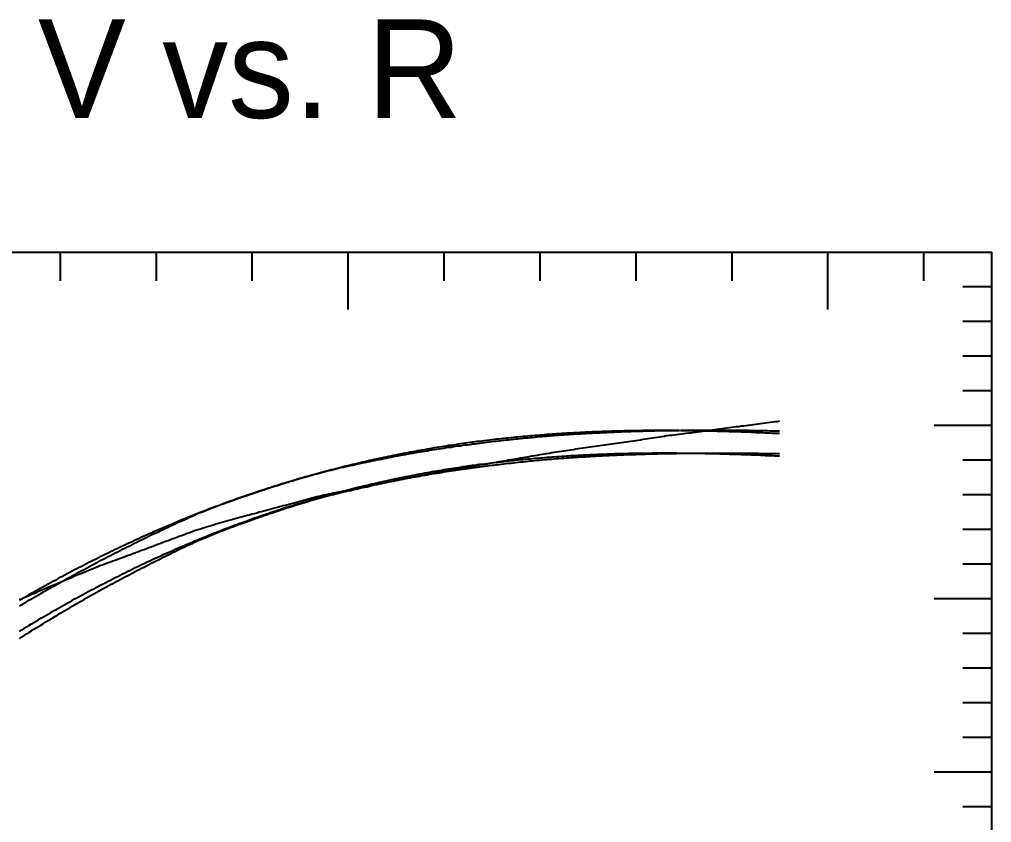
# Model space of a CAD drawing. Extents: x -35 to 179, y -35 to 142.
# Drawn here: x 70.5 to 179.2, y 52.4 to 142.2 of the extents above; entities that cross this region are included whole.
import ezdxf

# ---------------------------------------------------------------- set-up
doc = ezdxf.new("R2010")
doc.units = 0

msp = doc.modelspace()

# ---------------------------------------------------------------- linework, layer by layer
at = {"color": 0}
for p, q in [((75.07, 116.19), (75.07, 112.99)), ((85.8, 116.19), (85.8, 112.99)), ((96.52, 116.19), (96.52, 112.99)), ((107.25, 116.19), (107.25, 109.79)), ((117.97, 116.19), (117.97, 112.99)), ((128.7, 116.19), (128.7, 112.99)), ((139.42, 116.19), (139.42, 112.99)), ((150.15, 116.19), (150.15, 112.99)), ((160.87, 116.19), (160.87, 109.79)), ((171.6, 116.19), (171.6, 112.99)), ((179.2, 112.31), (176, 112.31)), ((179.2, 108.44), (176, 108.44)), ((179.2, 104.57), (176, 104.57)), ((179.2, 100.7), (176, 100.7)), ((179.2, 96.82), (172.8, 96.82)), ((179.2, 92.95), (176, 92.95)), ((179.2, 89.08), (176, 89.08)), ((179.2, 85.2), (176, 85.2)), ((179.2, 81.33), (176, 81.33)), ((179.2, 77.46), (172.8, 77.46)), ((179.2, 73.59), (176, 73.59)), ((179.2, 69.71), (176, 69.71)), ((179.2, 65.84), (176, 65.84)), ((179.2, 61.97), (176, 61.97)), ((179.2, 58.09), (172.8, 58.09)), ((179.2, 54.22), (176, 54.22))]:
    msp.add_line(p, q, dxfattribs=at)
msp.add_lwpolyline([(0, 0), (0, 116.19), (179.2, 116.19), (179.2, 0)], close=True, dxfattribs=at)
at = {"color": 6}
msp.add_lwpolyline([(70.52, 77.37), (70.78, 77.49), (71.05, 77.6), (71.32, 77.72), (71.59, 77.83), (71.86, 77.95), (72.13, 78.06), (72.39, 78.17), (72.66, 78.29), (72.93, 78.4), (73.2, 78.52), (73.47, 78.63), (73.73, 78.74), (74, 78.86), (74.27, 78.97), (74.54, 79.09), (74.81, 79.2), (75.07, 79.31), (75.34, 79.43), (75.61, 79.54), (75.88, 79.66), (76.15, 79.77), (76.42, 79.88), (76.68, 80), (76.95, 80.11), (77.22, 80.22), (77.49, 80.33), (77.76, 80.44), (78.02, 80.54), (78.29, 80.65), (78.56, 80.76), (78.83, 80.87), (79.1, 80.97), (79.36, 81.08), (79.63, 81.19), (79.9, 81.29), (80.17, 81.39), (80.44, 81.49), (80.71, 81.59), (80.97, 81.68), (81.24, 81.78), (81.51, 81.88), (81.78, 81.98), (82.05, 82.08), (82.31, 82.18), (82.58, 82.28), (82.85, 82.38), (83.12, 82.48), (83.39, 82.58), (83.65, 82.67), (83.92, 82.77), (84.19, 82.87), (84.46, 82.97), (84.73, 83.07), (84.99, 83.17), (85.26, 83.27), (85.53, 83.37), (85.8, 83.48), (86.07, 83.58), (86.34, 83.68), (86.6, 83.78), (86.87, 83.88), (87.14, 83.98), (87.41, 84.08), (87.68, 84.18), (87.94, 84.28), (88.21, 84.38), (88.48, 84.48), (88.75, 84.57), (89.02, 84.67), (89.28, 84.77), (89.55, 84.87), (89.82, 84.97), (90.09, 85.07), (90.36, 85.17), (90.63, 85.24), (90.89, 85.32), (91.16, 85.41), (91.43, 85.49), (91.7, 85.57), (91.97, 85.65), (92.23, 85.73), (92.5, 85.82), (92.77, 85.9), (93.04, 85.98), (93.31, 86.05), (93.57, 86.12), (93.84, 86.2), (94.11, 86.27), (94.38, 86.34), (94.65, 86.41), (94.92, 86.49), (95.18, 86.56), (95.45, 86.63), (95.72, 86.71), (95.99, 86.78), (96.26, 86.85), (96.52, 86.93), (96.79, 87), (97.06, 87.07), (97.33, 87.15), (97.6, 87.22), (97.86, 87.29), (98.13, 87.36), (98.4, 87.44), (98.67, 87.51), (98.94, 87.58), (99.21, 87.65), (99.47, 87.72), (99.74, 87.79), (100.01, 87.86), (100.28, 87.93), (100.55, 88), (100.81, 88.07), (101.08, 88.15), (101.35, 88.22), (101.62, 88.3), (101.89, 88.37), (102.15, 88.44), (102.42, 88.52), (102.69, 88.59), (102.96, 88.67), (103.23, 88.74), (103.5, 88.81), (103.76, 88.87), (104.03, 88.93), (104.3, 88.99), (104.57, 89.05), (104.84, 89.11), (105.1, 89.17), (105.37, 89.23), (105.64, 89.28), (105.91, 89.34), (106.18, 89.4), (106.44, 89.45), (106.71, 89.51), (106.98, 89.56), (107.25, 89.61), (107.52, 89.67), (107.79, 89.72), (108.05, 89.77), (108.32, 89.83), (108.59, 89.88), (108.86, 89.93), (109.13, 89.99), (109.39, 90.04), (109.66, 90.09), (109.93, 90.14), (110.2, 90.2), (110.47, 90.25), (110.73, 90.3), (111, 90.36), (111.27, 90.41), (111.54, 90.46), (111.81, 90.52), (112.08, 90.57), (112.34, 90.63), (112.61, 90.69), (112.88, 90.74), (113.15, 90.8), (113.42, 90.85), (113.68, 90.91), (113.95, 90.96), (114.22, 91.02), (114.49, 91.07), (114.76, 91.12), (115.02, 91.17), (115.29, 91.22), (115.56, 91.27), (115.83, 91.32), (116.1, 91.37), (116.37, 91.42), (116.63, 91.47), (116.9, 91.52), (117.17, 91.57), (117.44, 91.62), (117.71, 91.66), (117.97, 91.71), (118.24, 91.76), (118.51, 91.81), (118.78, 91.86), (119.05, 91.9), (119.31, 91.95), (119.58, 92), (119.85, 92.04), (120.12, 92.09), (120.39, 92.14), (120.66, 92.18), (120.92, 92.23), (121.19, 92.28), (121.46, 92.32), (121.73, 92.37), (122, 92.42), (122.26, 92.46), (122.53, 92.51), (122.8, 92.55), (123.07, 92.6), (123.34, 92.64), (123.6, 92.69), (123.87, 92.73), (124.14, 92.78), (124.41, 92.82), (124.68, 92.87), (124.95, 92.91), (125.21, 92.96), (125.48, 93.01), (125.75, 93.05), (126.02, 93.1), (126.29, 93.14), (126.55, 93.19), (126.82, 93.23), (127.09, 93.28), (127.36, 93.32), (127.63, 93.37), (127.89, 93.42), (128.16, 93.46), (128.43, 93.51), (128.7, 93.56), (128.97, 93.6), (129.24, 93.65), (129.5, 93.7), (129.77, 93.74), (130.04, 93.79), (130.31, 93.83), (130.58, 93.87), (130.84, 93.91), (131.11, 93.95), (131.38, 93.99), (131.65, 94.03), (131.92, 94.07), (132.18, 94.11), (132.45, 94.15), (132.72, 94.19), (132.99, 94.23), (133.26, 94.27), (133.53, 94.31), (133.79, 94.35), (134.06, 94.39), (134.33, 94.43), (134.6, 94.47), (134.87, 94.5), (135.13, 94.54), (135.4, 94.58), (135.67, 94.62), (135.94, 94.66), (136.21, 94.69), (136.47, 94.73), (136.74, 94.77), (137.01, 94.81), (137.28, 94.84), (137.55, 94.88), (137.82, 94.92), (138.08, 94.96), (138.35, 95), (138.62, 95.04), (138.89, 95.07), (139.16, 95.11), (139.42, 95.15), (139.69, 95.19), (139.96, 95.23), (140.23, 95.27), (140.5, 95.31), (140.76, 95.35), (141.03, 95.39), (141.3, 95.43), (141.57, 95.47), (141.84, 95.51), (142.11, 95.55), (142.37, 95.59), (142.64, 95.63), (142.91, 95.68), (143.18, 95.72), (143.45, 95.75), (143.71, 95.78), (143.98, 95.81), (144.25, 95.85), (144.52, 95.88), (144.79, 95.91), (145.05, 95.95), (145.32, 95.98), (145.59, 96.01), (145.86, 96.05), (146.13, 96.08), (146.4, 96.12), (146.66, 96.16), (146.93, 96.19), (147.2, 96.23), (147.47, 96.27), (147.74, 96.3), (148, 96.34), (148.27, 96.38), (148.54, 96.41), (148.81, 96.45), (149.08, 96.48), (149.34, 96.52), (149.61, 96.55), (149.88, 96.58), (150.15, 96.62), (150.42, 96.65), (150.69, 96.69), (150.95, 96.72), (151.22, 96.76), (151.49, 96.79), (151.76, 96.82), (152.03, 96.86), (152.29, 96.89), (152.56, 96.93), (152.83, 96.96), (153.1, 97), (153.37, 97.03), (153.63, 97.06), (153.9, 97.1), (154.17, 97.14), (154.44, 97.17), (154.71, 97.21), (154.98, 97.25), (155.24, 97.28), (155.51, 97.32)], dxfattribs=at)
at = {"color": 4}
for points in [[(70.52, 76.65), (70.78, 76.81), (71.05, 76.96), (71.32, 77.13), (71.59, 77.29), (71.86, 77.45), (72.13, 77.6), (72.39, 77.75), (72.66, 77.91), (72.93, 78.06), (73.2, 78.22), (73.47, 78.38), (73.73, 78.53), (74, 78.68), (74.27, 78.82), (74.54, 78.97), (74.81, 79.13), (75.07, 79.29), (75.34, 79.43), (75.61, 79.58), (75.88, 79.72), (76.15, 79.86), (76.42, 80.02), (76.68, 80.18), (76.95, 80.32), (77.22, 80.46), (77.49, 80.6), (77.76, 80.74), (78.02, 80.89), (78.29, 81.04), (78.56, 81.18), (78.83, 81.32), (79.1, 81.46), (79.36, 81.6), (79.63, 81.75), (79.9, 81.89), (80.17, 82.03), (80.44, 82.17), (80.71, 82.3), (80.97, 82.44), (81.24, 82.57), (81.51, 82.71), (81.78, 82.86), (82.05, 82.99), (82.31, 83.12), (82.58, 83.25), (82.85, 83.38), (83.12, 83.52), (83.39, 83.66), (83.65, 83.79), (83.92, 83.92), (84.19, 84.05), (84.46, 84.18), (84.73, 84.31), (84.99, 84.45), (85.26, 84.58), (85.53, 84.7), (85.8, 84.83), (86.07, 84.95), (86.34, 85.09), (86.6, 85.21), (86.87, 85.34), (87.14, 85.46), (87.41, 85.59), (87.68, 85.71), (87.94, 85.84), (88.21, 85.96), (88.48, 86.09), (88.75, 86.21), (89.02, 86.32), (89.28, 86.44), (89.55, 86.56), (89.82, 86.69), (90.09, 86.81), (90.36, 86.93), (90.63, 87.04), (90.89, 87.14), (91.16, 87.24), (91.43, 87.35), (91.7, 87.47), (91.97, 87.57), (92.23, 87.67), (92.5, 87.77), (92.77, 87.87), (93.04, 87.97), (93.31, 88.08), (93.57, 88.17), (93.84, 88.26), (94.11, 88.36), (94.38, 88.45), (94.65, 88.55), (94.92, 88.64), (95.18, 88.74), (95.45, 88.83), (95.72, 88.92), (95.99, 89.01), (96.26, 89.1), (96.52, 89.19), (96.79, 89.29), (97.06, 89.38), (97.33, 89.47), (97.6, 89.55), (97.86, 89.64), (98.13, 89.73), (98.4, 89.83), (98.67, 89.91), (98.94, 89.99), (99.21, 90.08), (99.47, 90.16), (99.74, 90.25), (100.01, 90.34), (100.28, 90.42), (100.55, 90.5), (100.81, 90.58), (101.08, 90.65), (101.35, 90.74), (101.62, 90.82), (101.89, 90.9), (102.15, 90.97), (102.42, 91.05), (102.69, 91.12), (102.96, 91.2), (103.23, 91.28), (103.5, 91.36), (103.76, 91.43), (104.03, 91.5), (104.3, 91.57), (104.57, 91.64), (104.84, 91.71), (105.1, 91.78), (105.37, 91.84), (105.64, 91.91), (105.91, 91.97), (106.18, 92.04), (106.44, 92.11), (106.71, 92.17), (106.98, 92.23), (107.25, 92.28), (107.52, 92.34), (107.79, 92.4), (108.05, 92.46), (108.32, 92.52), (108.59, 92.57), (108.86, 92.63), (109.13, 92.68), (109.39, 92.74), (109.66, 92.8), (109.93, 92.86), (110.2, 92.91), (110.47, 92.97), (110.73, 93.02), (111, 93.07), (111.27, 93.13), (111.54, 93.18), (111.81, 93.24), (112.08, 93.29), (112.34, 93.34), (112.61, 93.39), (112.88, 93.44), (113.15, 93.49), (113.42, 93.55), (113.68, 93.59), (113.95, 93.64), (114.22, 93.69), (114.49, 93.73), (114.76, 93.78), (115.02, 93.83), (115.29, 93.88), (115.56, 93.92), (115.83, 93.96), (116.1, 94), (116.37, 94.05), (116.63, 94.1), (116.9, 94.14), (117.17, 94.18), (117.44, 94.22), (117.71, 94.25), (117.97, 94.3), (118.24, 94.34), (118.51, 94.38), (118.78, 94.41), (119.05, 94.45), (119.31, 94.49), (119.58, 94.53), (119.85, 94.56), (120.12, 94.6), (120.39, 94.64), (120.66, 94.67), (120.92, 94.71), (121.19, 94.75), (121.46, 94.78), (121.73, 94.82), (122, 94.85), (122.26, 94.89), (122.53, 94.92), (122.8, 94.95), (123.07, 94.99), (123.34, 95.02), (123.6, 95.05), (123.87, 95.08), (124.14, 95.11), (124.41, 95.14), (124.68, 95.17), (124.95, 95.2), (125.21, 95.23), (125.48, 95.26), (125.75, 95.28), (126.02, 95.31), (126.29, 95.34), (126.55, 95.37), (126.82, 95.39), (127.09, 95.42), (127.36, 95.44), (127.63, 95.46), (127.89, 95.49), (128.16, 95.52), (128.43, 95.54), (128.7, 95.57), (128.97, 95.59), (129.24, 95.61), (129.5, 95.64), (129.77, 95.66), (130.04, 95.68), (130.31, 95.7), (130.58, 95.72), (130.84, 95.74), (131.11, 95.76), (131.38, 95.78), (131.65, 95.8), (131.92, 95.82), (132.18, 95.83), (132.45, 95.85), (132.72, 95.87), (132.99, 95.88), (133.26, 95.9), (133.53, 95.92), (133.79, 95.93), (134.06, 95.94), (134.33, 95.95), (134.6, 95.97), (134.87, 95.98), (135.13, 95.99), (135.4, 96.01), (135.67, 96.02), (135.94, 96.03), (136.21, 96.05), (136.47, 96.06), (136.74, 96.07), (137.01, 96.08), (137.28, 96.09), (137.55, 96.1), (137.82, 96.12), (138.08, 96.13), (138.35, 96.14), (138.62, 96.15), (138.89, 96.16), (139.16, 96.17), (139.42, 96.17), (139.69, 96.18), (139.96, 96.19), (140.23, 96.2), (140.5, 96.21), (140.76, 96.22), (141.03, 96.22), (141.3, 96.23), (141.57, 96.23), (141.84, 96.24), (142.11, 96.24), (142.37, 96.25), (142.64, 96.25), (142.91, 96.25), (143.18, 96.26), (143.45, 96.26), (143.71, 96.26), (143.98, 96.27), (144.25, 96.27), (144.52, 96.28), (144.79, 96.28), (145.05, 96.28), (145.32, 96.29), (145.59, 96.29), (145.86, 96.29), (146.13, 96.29), (146.4, 96.29), (146.66, 96.3), (146.93, 96.3), (147.2, 96.3), (147.47, 96.3), (147.74, 96.3), (148, 96.3), (148.27, 96.3), (148.54, 96.3), (148.81, 96.3), (149.08, 96.3), (149.34, 96.3), (149.61, 96.3), (149.88, 96.3), (150.15, 96.3), (150.42, 96.29), (150.69, 96.29), (150.95, 96.29), (151.22, 96.29), (151.49, 96.29), (151.76, 96.28), (152.03, 96.28), (152.29, 96.27), (152.56, 96.27), (152.83, 96.26), (153.1, 96.26), (153.37, 96.25), (153.63, 96.25), (153.9, 96.24), (154.17, 96.24), (154.44, 96.23), (154.71, 96.23), (154.98, 96.22), (155.24, 96.22), (155.51, 96.21)], [(70.52, 73.03), (70.78, 73.19), (71.05, 73.36), (71.32, 73.53), (71.59, 73.7), (71.86, 73.88), (72.13, 74.04), (72.39, 74.2), (72.66, 74.36), (72.93, 74.52), (73.2, 74.7), (73.47, 74.87), (73.73, 75.03), (74, 75.18), (74.27, 75.34), (74.54, 75.5), (74.81, 75.67), (75.07, 75.83), (75.34, 75.99), (75.61, 76.14), (75.88, 76.29), (76.15, 76.45), (76.42, 76.61), (76.68, 76.78), (76.95, 76.93), (77.22, 77.08), (77.49, 77.23), (77.76, 77.38), (78.02, 77.54), (78.29, 77.69), (78.56, 77.85), (78.83, 78), (79.1, 78.14), (79.36, 78.29), (79.63, 78.44), (79.9, 78.59), (80.17, 78.75), (80.44, 78.89), (80.71, 79.03), (80.97, 79.17), (81.24, 79.31), (81.51, 79.47), (81.78, 79.62), (82.05, 79.76), (82.31, 79.89), (82.58, 80.03), (82.85, 80.17), (83.12, 80.32), (83.39, 80.47), (83.65, 80.6), (83.92, 80.74), (84.19, 80.87), (84.46, 81), (84.73, 81.15), (84.99, 81.29), (85.26, 81.43), (85.53, 81.56), (85.8, 81.69), (86.07, 81.82), (86.34, 81.96), (86.6, 82.09), (86.87, 82.23), (87.14, 82.36), (87.41, 82.49), (87.68, 82.62), (87.94, 82.75), (88.21, 82.88), (88.48, 83.02), (88.75, 83.14), (89.02, 83.27), (89.28, 83.39), (89.55, 83.51), (89.82, 83.64), (90.09, 83.78), (90.36, 83.9), (90.63, 84.02), (90.89, 84.12), (91.16, 84.23), (91.43, 84.35), (91.7, 84.46), (91.97, 84.57), (92.23, 84.67), (92.5, 84.78), (92.77, 84.88), (93.04, 84.99), (93.31, 85.1), (93.57, 85.2), (93.84, 85.3), (94.11, 85.4), (94.38, 85.49), (94.65, 85.6), (94.92, 85.7), (95.18, 85.8), (95.45, 85.89), (95.72, 85.99), (95.99, 86.08), (96.26, 86.18), (96.52, 86.28), (96.79, 86.38), (97.06, 86.47), (97.33, 86.56), (97.6, 86.65), (97.86, 86.74), (98.13, 86.84), (98.4, 86.93), (98.67, 87.02), (98.94, 87.11), (99.21, 87.2), (99.47, 87.28), (99.74, 87.38), (100.01, 87.47), (100.28, 87.56), (100.55, 87.64), (100.81, 87.73), (101.08, 87.81), (101.35, 87.9), (101.62, 87.98), (101.89, 88.06), (102.15, 88.14), (102.42, 88.22), (102.69, 88.29), (102.96, 88.38), (103.23, 88.46), (103.5, 88.54), (103.76, 88.61), (104.03, 88.68), (104.3, 88.76), (104.57, 88.83), (104.84, 88.91), (105.1, 88.98), (105.37, 89.05), (105.64, 89.12), (105.91, 89.19), (106.18, 89.26), (106.44, 89.33), (106.71, 89.4), (106.98, 89.45), (107.25, 89.51), (107.52, 89.57), (107.79, 89.63), (108.05, 89.69), (108.32, 89.75), (108.59, 89.81), (108.86, 89.87), (109.13, 89.92), (109.39, 89.98), (109.66, 90.05), (109.93, 90.11), (110.2, 90.17), (110.47, 90.22), (110.73, 90.28), (111, 90.33), (111.27, 90.39), (111.54, 90.45), (111.81, 90.51), (112.08, 90.56), (112.34, 90.61), (112.61, 90.67), (112.88, 90.72), (113.15, 90.78), (113.42, 90.83), (113.68, 90.88), (113.95, 90.93), (114.22, 90.98), (114.49, 91.03), (114.76, 91.08), (115.02, 91.13), (115.29, 91.17), (115.56, 91.22), (115.83, 91.26), (116.1, 91.31), (116.37, 91.36), (116.63, 91.4), (116.9, 91.45), (117.17, 91.49), (117.44, 91.53), (117.71, 91.57), (117.97, 91.62), (118.24, 91.66), (118.51, 91.7), (118.78, 91.74), (119.05, 91.78), (119.31, 91.82), (119.58, 91.86), (119.85, 91.9), (120.12, 91.94), (120.39, 91.98), (120.66, 92.01), (120.92, 92.05), (121.19, 92.09), (121.46, 92.13), (121.73, 92.16), (122, 92.2), (122.26, 92.23), (122.53, 92.27), (122.8, 92.3), (123.07, 92.34), (123.34, 92.37), (123.6, 92.4), (123.87, 92.44), (124.14, 92.47), (124.41, 92.5), (124.68, 92.53), (124.95, 92.56), (125.21, 92.59), (125.48, 92.62), (125.75, 92.65), (126.02, 92.68), (126.29, 92.71), (126.55, 92.74), (126.82, 92.77), (127.09, 92.79), (127.36, 92.82), (127.63, 92.85), (127.89, 92.87), (128.16, 92.9), (128.43, 92.93), (128.7, 92.95), (128.97, 92.97), (129.24, 93), (129.5, 93.02), (129.77, 93.05), (130.04, 93.07), (130.31, 93.09), (130.58, 93.11), (130.84, 93.13), (131.11, 93.15), (131.38, 93.17), (131.65, 93.19), (131.92, 93.21), (132.18, 93.23), (132.45, 93.25), (132.72, 93.26), (132.99, 93.28), (133.26, 93.3), (133.53, 93.32), (133.79, 93.33), (134.06, 93.35), (134.33, 93.36), (134.6, 93.38), (134.87, 93.39), (135.13, 93.41), (135.4, 93.42), (135.67, 93.43), (135.94, 93.45), (136.21, 93.46), (136.47, 93.47), (136.74, 93.49), (137.01, 93.5), (137.28, 93.51), (137.55, 93.52), (137.82, 93.53), (138.08, 93.55), (138.35, 93.56), (138.62, 93.57), (138.89, 93.58), (139.16, 93.59), (139.42, 93.59), (139.69, 93.6), (139.96, 93.61), (140.23, 93.62), (140.5, 93.63), (140.76, 93.64), (141.03, 93.64), (141.3, 93.65), (141.57, 93.66), (141.84, 93.66), (142.11, 93.67), (142.37, 93.68), (142.64, 93.68), (142.91, 93.69), (143.18, 93.69), (143.45, 93.7), (143.71, 93.7), (143.98, 93.7), (144.25, 93.71), (144.52, 93.71), (144.79, 93.72), (145.05, 93.72), (145.32, 93.72), (145.59, 93.73), (145.86, 93.73), (146.13, 93.73), (146.4, 93.73), (146.66, 93.74), (146.93, 93.74), (147.2, 93.74), (147.47, 93.74), (147.74, 93.74), (148, 93.74), (148.27, 93.74), (148.54, 93.74), (148.81, 93.74), (149.08, 93.74), (149.34, 93.74), (149.61, 93.74), (149.88, 93.74), (150.15, 93.74), (150.42, 93.73), (150.69, 93.73), (150.95, 93.73), (151.22, 93.73), (151.49, 93.73), (151.76, 93.72), (152.03, 93.72), (152.29, 93.72), (152.56, 93.71), (152.83, 93.71), (153.1, 93.71), (153.37, 93.7), (153.63, 93.7), (153.9, 93.69), (154.17, 93.69), (154.44, 93.69), (154.71, 93.68), (154.98, 93.68), (155.24, 93.67), (155.51, 93.67)]]:
    msp.add_lwpolyline(points, dxfattribs=at)
at = {"color": 3}
for points in [[(70.52, 77.3), (70.78, 77.45), (71.05, 77.6), (71.32, 77.76), (71.59, 77.91), (71.86, 78.07), (72.13, 78.22), (72.39, 78.37), (72.66, 78.52), (72.93, 78.67), (73.2, 78.82), (73.47, 78.98), (73.73, 79.12), (74, 79.26), (74.27, 79.41), (74.54, 79.55), (74.81, 79.7), (75.07, 79.86), (75.34, 79.99), (75.61, 80.13), (75.88, 80.27), (76.15, 80.41), (76.42, 80.56), (76.68, 80.71), (76.95, 80.84), (77.22, 80.98), (77.49, 81.11), (77.76, 81.25), (78.02, 81.39), (78.29, 81.53), (78.56, 81.67), (78.83, 81.8), (79.1, 81.93), (79.36, 82.06), (79.63, 82.2), (79.9, 82.33), (80.17, 82.47), (80.44, 82.6), (80.71, 82.72), (80.97, 82.85), (81.24, 82.98), (81.51, 83.11), (81.78, 83.25), (82.05, 83.37), (82.31, 83.49), (82.58, 83.62), (82.85, 83.74), (83.12, 83.87), (83.39, 84), (83.65, 84.12), (83.92, 84.24), (84.19, 84.36), (84.46, 84.48), (84.73, 84.6), (84.99, 84.73), (85.26, 84.84), (85.53, 84.96), (85.8, 85.07), (86.07, 85.19), (86.34, 85.31), (86.6, 85.42), (86.87, 85.54), (87.14, 85.65), (87.41, 85.76), (87.68, 85.88), (87.94, 85.99), (88.21, 86.1), (88.48, 86.22), (88.75, 86.33), (89.02, 86.43), (89.28, 86.54), (89.55, 86.65), (89.82, 86.76), (90.09, 86.87), (90.36, 86.97), (90.63, 87.08), (90.89, 87.18), (91.16, 87.28), (91.43, 87.39), (91.7, 87.5), (91.97, 87.6), (92.23, 87.7), (92.5, 87.8), (92.77, 87.89), (93.04, 88), (93.31, 88.11), (93.57, 88.2), (93.84, 88.29), (94.11, 88.39), (94.38, 88.48), (94.65, 88.58), (94.92, 88.68), (95.18, 88.78), (95.45, 88.87), (95.72, 88.96), (95.99, 89.05), (96.26, 89.14), (96.52, 89.23), (96.79, 89.33), (97.06, 89.42), (97.33, 89.5), (97.6, 89.59), (97.86, 89.68), (98.13, 89.77), (98.4, 89.86), (98.67, 89.94), (98.94, 90.03), (99.21, 90.11), (99.47, 90.19), (99.74, 90.28), (100.01, 90.37), (100.28, 90.45), (100.55, 90.52), (100.81, 90.6), (101.08, 90.68), (101.35, 90.77), (101.62, 90.85), (101.89, 90.93), (102.15, 91), (102.42, 91.08), (102.69, 91.15), (102.96, 91.23), (103.23, 91.31), (103.5, 91.38), (103.76, 91.46), (104.03, 91.53), (104.3, 91.6), (104.57, 91.67), (104.84, 91.74), (105.1, 91.82), (105.37, 91.89), (105.64, 91.95), (105.91, 92.02), (106.18, 92.09), (106.44, 92.16), (106.71, 92.23), (106.98, 92.3), (107.25, 92.36), (107.52, 92.42), (107.79, 92.49), (108.05, 92.55), (108.32, 92.62), (108.59, 92.68), (108.86, 92.74), (109.13, 92.8), (109.39, 92.86), (109.66, 92.93), (109.93, 92.99), (110.2, 93.05), (110.47, 93.1), (110.73, 93.16), (111, 93.22), (111.27, 93.28), (111.54, 93.33), (111.81, 93.39), (112.08, 93.44), (112.34, 93.5), (112.61, 93.55), (112.88, 93.6), (113.15, 93.66), (113.42, 93.71), (113.68, 93.76), (113.95, 93.81), (114.22, 93.86), (114.49, 93.91), (114.76, 93.96), (115.02, 94.01), (115.29, 94.06), (115.56, 94.11), (115.83, 94.15), (116.1, 94.2), (116.37, 94.25), (116.63, 94.3), (116.9, 94.34), (117.17, 94.38), (117.44, 94.42), (117.71, 94.46), (117.97, 94.51), (118.24, 94.56), (118.51, 94.6), (118.78, 94.63), (119.05, 94.67), (119.31, 94.71), (119.58, 94.75), (119.85, 94.79), (120.12, 94.83), (120.39, 94.87), (120.66, 94.9), (120.92, 94.94), (121.19, 94.98), (121.46, 95.01), (121.73, 95.05), (122, 95.08), (122.26, 95.11), (122.53, 95.15), (122.8, 95.18), (123.07, 95.21), (123.34, 95.25), (123.6, 95.28), (123.87, 95.31), (124.14, 95.34), (124.41, 95.36), (124.68, 95.4), (124.95, 95.43), (125.21, 95.45), (125.48, 95.48), (125.75, 95.51), (126.02, 95.53), (126.29, 95.56), (126.55, 95.59), (126.82, 95.61), (127.09, 95.64), (127.36, 95.66), (127.63, 95.68), (127.89, 95.71), (128.16, 95.73), (128.43, 95.75), (128.7, 95.77), (128.97, 95.79), (129.24, 95.81), (129.5, 95.83), (129.77, 95.85), (130.04, 95.87), (130.31, 95.89), (130.58, 95.91), (130.84, 95.93), (131.11, 95.94), (131.38, 95.96), (131.65, 95.98), (131.92, 96), (132.18, 96.01), (132.45, 96.02), (132.72, 96.04), (132.99, 96.05), (133.26, 96.07), (133.53, 96.08), (133.79, 96.09), (134.06, 96.1), (134.33, 96.12), (134.6, 96.13), (134.87, 96.14), (135.13, 96.15), (135.4, 96.16), (135.67, 96.17), (135.94, 96.18), (136.21, 96.19), (136.47, 96.2), (136.74, 96.21), (137.01, 96.21), (137.28, 96.22), (137.55, 96.23), (137.82, 96.23), (138.08, 96.24), (138.35, 96.25), (138.62, 96.25), (138.89, 96.26), (139.16, 96.26), (139.42, 96.26), (139.69, 96.27), (139.96, 96.27), (140.23, 96.28), (140.5, 96.28), (140.76, 96.28), (141.03, 96.28), (141.3, 96.28), (141.57, 96.29), (141.84, 96.29), (142.11, 96.29), (142.37, 96.29), (142.64, 96.29), (142.91, 96.29), (143.18, 96.29), (143.45, 96.28), (143.71, 96.28), (143.98, 96.28), (144.25, 96.28), (144.52, 96.27), (144.79, 96.27), (145.05, 96.27), (145.32, 96.27), (145.59, 96.26), (145.86, 96.26), (146.13, 96.25), (146.4, 96.25), (146.66, 96.24), (146.93, 96.24), (147.2, 96.23), (147.47, 96.23), (147.74, 96.22), (148, 96.21), (148.27, 96.21), (148.54, 96.2), (148.81, 96.19), (149.08, 96.18), (149.34, 96.18), (149.61, 96.17), (149.88, 96.16), (150.15, 96.15), (150.42, 96.14), (150.69, 96.13), (150.95, 96.13), (151.22, 96.12), (151.49, 96.11), (151.76, 96.1), (152.03, 96.09), (152.29, 96.08), (152.56, 96.07), (152.83, 96.05), (153.1, 96.04), (153.37, 96.03), (153.63, 96.02), (153.9, 96.01), (154.17, 96), (154.44, 95.99), (154.71, 95.97), (154.98, 95.96), (155.24, 95.95), (155.51, 95.94)], [(70.52, 73.81), (70.78, 73.97), (71.05, 74.14), (71.32, 74.3), (71.59, 74.47), (71.86, 74.64), (72.13, 74.79), (72.39, 74.95), (72.66, 75.11), (72.93, 75.27), (73.2, 75.43), (73.47, 75.6), (73.73, 75.75), (74, 75.9), (74.27, 76.05), (74.54, 76.2), (74.81, 76.36), (75.07, 76.53), (75.34, 76.67), (75.61, 76.82), (75.88, 76.97), (76.15, 77.11), (76.42, 77.27), (76.68, 77.43), (76.95, 77.57), (77.22, 77.71), (77.49, 77.86), (77.76, 78), (78.02, 78.15), (78.29, 78.29), (78.56, 78.44), (78.83, 78.58), (79.1, 78.72), (79.36, 78.86), (79.63, 79), (79.9, 79.14), (80.17, 79.29), (80.44, 79.42), (80.71, 79.55), (80.97, 79.69), (81.24, 79.82), (81.51, 79.96), (81.78, 80.1), (82.05, 80.23), (82.31, 80.36), (82.58, 80.49), (82.85, 80.62), (83.12, 80.76), (83.39, 80.9), (83.65, 81.02), (83.92, 81.14), (84.19, 81.27), (84.46, 81.39), (84.73, 81.53), (84.99, 81.66), (85.26, 81.78), (85.53, 81.9), (85.8, 82.02), (86.07, 82.14), (86.34, 82.27), (86.6, 82.39), (86.87, 82.52), (87.14, 82.63), (87.41, 82.75), (87.68, 82.86), (87.94, 82.98), (88.21, 83.1), (88.48, 83.22), (88.75, 83.34), (89.02, 83.45), (89.28, 83.56), (89.55, 83.67), (89.82, 83.79), (90.09, 83.91), (90.36, 84.01), (90.63, 84.12), (90.89, 84.23), (91.16, 84.34), (91.43, 84.45), (91.7, 84.57), (91.97, 84.67), (92.23, 84.77), (92.5, 84.87), (92.77, 84.98), (93.04, 85.09), (93.31, 85.2), (93.57, 85.3), (93.84, 85.39), (94.11, 85.49), (94.38, 85.59), (94.65, 85.7), (94.92, 85.8), (95.18, 85.9), (95.45, 85.99), (95.72, 86.09), (95.99, 86.18), (96.26, 86.28), (96.52, 86.38), (96.79, 86.48), (97.06, 86.57), (97.33, 86.66), (97.6, 86.75), (97.86, 86.84), (98.13, 86.93), (98.4, 87.03), (98.67, 87.12), (98.94, 87.2), (99.21, 87.29), (99.47, 87.38), (99.74, 87.47), (100.01, 87.56), (100.28, 87.64), (100.55, 87.72), (100.81, 87.81), (101.08, 87.89), (101.35, 87.98), (101.62, 88.07), (101.89, 88.14), (102.15, 88.22), (102.42, 88.3), (102.69, 88.38), (102.96, 88.46), (103.23, 88.54), (103.5, 88.62), (103.76, 88.69), (104.03, 88.77), (104.3, 88.84), (104.57, 88.92), (104.84, 89), (105.1, 89.07), (105.37, 89.14), (105.64, 89.21), (105.91, 89.28), (106.18, 89.35), (106.44, 89.43), (106.71, 89.5), (106.98, 89.57), (107.25, 89.64), (107.52, 89.7), (107.79, 89.77), (108.05, 89.84), (108.32, 89.91), (108.59, 89.97), (108.86, 90.04), (109.13, 90.1), (109.39, 90.16), (109.66, 90.23), (109.93, 90.3), (110.2, 90.35), (110.47, 90.41), (110.73, 90.47), (111, 90.53), (111.27, 90.59), (111.54, 90.65), (111.81, 90.71), (112.08, 90.77), (112.34, 90.82), (112.61, 90.88), (112.88, 90.94), (113.15, 90.99), (113.42, 91.05), (113.68, 91.1), (113.95, 91.15), (114.22, 91.2), (114.49, 91.25), (114.76, 91.31), (115.02, 91.36), (115.29, 91.41), (115.56, 91.46), (115.83, 91.51), (116.1, 91.55), (116.37, 91.6), (116.63, 91.66), (116.9, 91.7), (117.17, 91.74), (117.44, 91.79), (117.71, 91.83), (117.97, 91.88), (118.24, 91.93), (118.51, 91.97), (118.78, 92.01), (119.05, 92.05), (119.31, 92.09), (119.58, 92.13), (119.85, 92.17), (120.12, 92.22), (120.39, 92.25), (120.66, 92.29), (120.92, 92.33), (121.19, 92.37), (121.46, 92.4), (121.73, 92.44), (122, 92.48), (122.26, 92.51), (122.53, 92.54), (122.8, 92.58), (123.07, 92.61), (123.34, 92.65), (123.6, 92.68), (123.87, 92.71), (124.14, 92.74), (124.41, 92.77), (124.68, 92.81), (124.95, 92.84), (125.21, 92.87), (125.48, 92.89), (125.75, 92.92), (126.02, 92.95), (126.29, 92.98), (126.55, 93.01), (126.82, 93.03), (127.09, 93.06), (127.36, 93.08), (127.63, 93.1), (127.89, 93.13), (128.16, 93.15), (128.43, 93.18), (128.7, 93.2), (128.97, 93.22), (129.24, 93.24), (129.5, 93.26), (129.77, 93.29), (130.04, 93.31), (130.31, 93.33), (130.58, 93.34), (130.84, 93.36), (131.11, 93.38), (131.38, 93.4), (131.65, 93.42), (131.92, 93.43), (132.18, 93.45), (132.45, 93.47), (132.72, 93.48), (132.99, 93.5), (133.26, 93.51), (133.53, 93.53), (133.79, 93.54), (134.06, 93.55), (134.33, 93.56), (134.6, 93.58), (134.87, 93.59), (135.13, 93.6), (135.4, 93.61), (135.67, 93.62), (135.94, 93.63), (136.21, 93.64), (136.47, 93.65), (136.74, 93.66), (137.01, 93.67), (137.28, 93.68), (137.55, 93.68), (137.82, 93.69), (138.08, 93.7), (138.35, 93.7), (138.62, 93.71), (138.89, 93.71), (139.16, 93.72), (139.42, 93.72), (139.69, 93.73), (139.96, 93.73), (140.23, 93.74), (140.5, 93.74), (140.76, 93.74), (141.03, 93.74), (141.3, 93.75), (141.57, 93.75), (141.84, 93.75), (142.11, 93.75), (142.37, 93.75), (142.64, 93.75), (142.91, 93.75), (143.18, 93.75), (143.45, 93.75), (143.71, 93.75), (143.98, 93.75), (144.25, 93.74), (144.52, 93.74), (144.79, 93.74), (145.05, 93.74), (145.32, 93.73), (145.59, 93.73), (145.86, 93.73), (146.13, 93.72), (146.4, 93.72), (146.66, 93.71), (146.93, 93.71), (147.2, 93.7), (147.47, 93.7), (147.74, 93.69), (148, 93.68), (148.27, 93.68), (148.54, 93.67), (148.81, 93.66), (149.08, 93.66), (149.34, 93.65), (149.61, 93.64), (149.88, 93.63), (150.15, 93.63), (150.42, 93.62), (150.69, 93.61), (150.95, 93.6), (151.22, 93.59), (151.49, 93.58), (151.76, 93.57), (152.03, 93.56), (152.29, 93.55), (152.56, 93.54), (152.83, 93.53), (153.1, 93.52), (153.37, 93.51), (153.63, 93.5), (153.9, 93.48), (154.17, 93.47), (154.44, 93.46), (154.71, 93.45), (154.98, 93.44), (155.24, 93.42), (155.51, 93.41)]]:
    msp.add_lwpolyline(points, dxfattribs=at)

# ---------------------------------------------------------------- texts
at = {"color": 0}
msp.add_text('V vs. R', height=11, dxfattribs=at).set_placement((72.6, 131.19))

doc.saveas('drawing.dxf')
